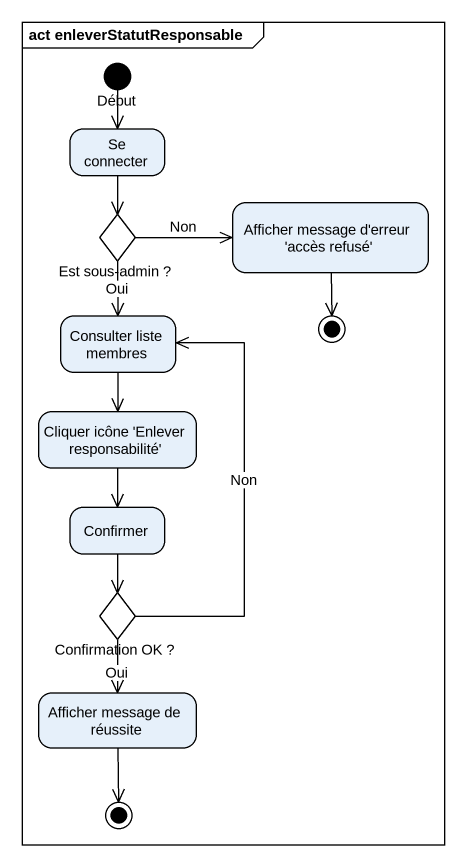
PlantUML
@startuml
mainframe act enleverStatutResponsable
hide empty description
state Début <<start>>
state "Se connecter" as Se_connecter
state "Est sous-admin ?" as Est_sous_admin <<choice>>
state "Afficher message d'erreur 'accès refusé'" as Afficher_message_d_erreur
state "Consulter liste membres" as Consulter_liste_membres
state final1 <<end>>
state "Cliquer icône 'Enlever responsabilité'" as Cliquer_icône_Enlever
state Confirmer
state "Confirmation OK ?" as Confirmation_OK <<choice>>
state "Afficher message de réussite" as Afficher_message_de_réussite
state final2 <<end>>
Début --> Se_connecter
Se_connecter --> Est_sous_admin
Est_sous_admin -right-> Afficher_message_d_erreur : Non
Est_sous_admin --> Consulter_liste_membres : Oui
Afficher_message_d_erreur --> final1
Consulter_liste_membres --> Cliquer_icône_Enlever
Cliquer_icône_Enlever --> Confirmer
Confirmer --> Confirmation_OK
Confirmation_OK -up-> Consulter_liste_membres : Non
Confirmation_OK --> Afficher_message_de_réussite : Oui
Afficher_message_de_réussite --> final2
@enduml
